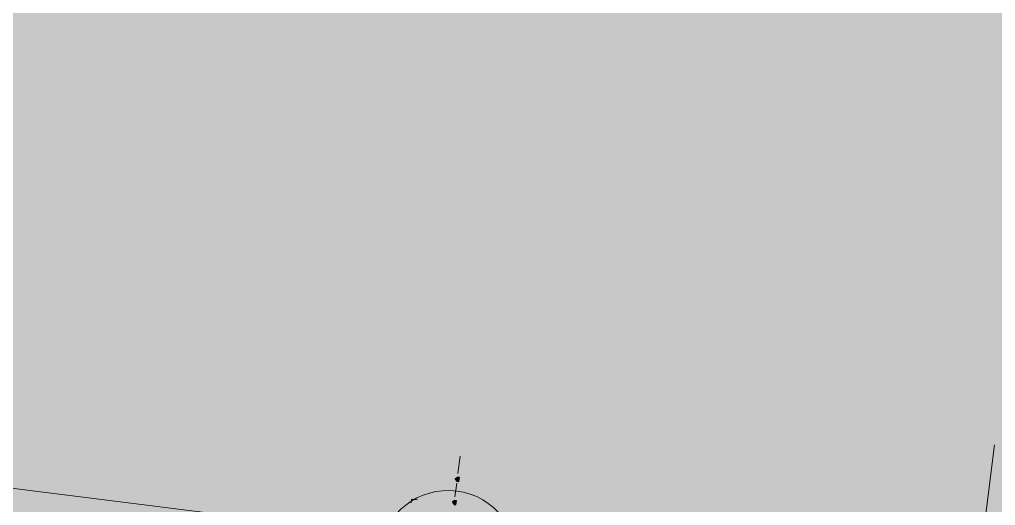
# Model space of a CAD drawing. Header units: metres. Extents: x -4 to 509425, y 7549 to 4732445.
# Drawn here: x 476015.013 to 476019.263, y 4719752.655 to 4719754.773 of the extents above; entities that cross this region are included whole.
import ezdxf

# ---------------------------------------------------------------- set-up
doc = ezdxf.new("R2010")
doc.units = ezdxf.units.M
doc.header["$LTSCALE"] = 0.01
doc.header["$MEASUREMENT"] = 0
doc.layers.get('0').update_dxf_attribs({"lineweight": 0})
doc.layers.add('_SUBESTACIÓN', color=1, linetype='Continuous')
doc.layers.add('SUBESTACION LA VID', color=253, linetype='Continuous')

# ---------------------------------------------------------------- blocks, each defined once
blk = doc.blocks.new('A$Cfff6051d')
at = {"layer": 'SUBESTACION LA VID', "transparency": 33554687}
h = blk.add_hatch(color=256, dxfattribs=at)
h.dxf.hatch_style = 2
h.paths.add_polyline_path([(476016.9274, 4719752.7678), (476016.9285, 4719752.7762), (476016.9201, 4719752.7772), (476016.9106, 4719752.7699), (476016.918, 4719752.7604), (476016.9264, 4719752.7594)])
h = blk.add_hatch(color=256, dxfattribs=at)
h.dxf.hatch_style = 2
h.paths.add_polyline_path([(476016.9274, 4719752.7678), (476016.9285, 4719752.7762), (476016.9201, 4719752.7772), (476016.9106, 4719752.7699), (476016.918, 4719752.7604), (476016.9264, 4719752.7594)])
h = blk.add_hatch(color=256, dxfattribs=at)
h.dxf.hatch_style = 2
h.paths.add_polyline_path([(476016.9148, 4719752.6669), (476016.9158, 4719752.6753), (476016.9074, 4719752.6764), (476016.898, 4719752.6691), (476016.9053, 4719752.6596), (476016.9137, 4719752.6585)])
h = blk.add_hatch(color=256, dxfattribs=at)
h.dxf.hatch_style = 2
h.paths.add_polyline_path([(476016.9148, 4719752.6669), (476016.9158, 4719752.6753), (476016.9074, 4719752.6764), (476016.898, 4719752.6691), (476016.9053, 4719752.6596), (476016.9137, 4719752.6585)])
at = {"layer": 'SUBESTACION LA VID', "lineweight": 15}
for p, q in [((476071.4612, 4719745.6493), (475975.7142, 4719757.6531)), ((476019.2587, 4719752.9192), (476019.1713, 4719752.2219)), ((476016.9317, 4719752.8696), (476016.9222, 4719752.794)), ((476016.9317, 4719752.8696), (476016.9222, 4719752.794)), ((476016.9169, 4719752.752), (476016.9095, 4719752.6932)), ((476016.9169, 4719752.752), (476016.9095, 4719752.6932))]:
    blk.add_line(p, q, dxfattribs=at)
for points in [[(476071.4423, 4719745.4981), (476071.4612, 4719745.6493), (475975.7142, 4719757.6531), (475975.6953, 4719757.5019), (476071.4423, 4719745.4981)], [(476016.7457, 4719752.6796), (476016.7205, 4719752.6828), (476016.7184, 4719752.666)], [(476016.7457, 4719752.6796), (476016.7205, 4719752.6828), (476016.7184, 4719752.666)]]:
    blk.add_lwpolyline(points, dxfattribs=at)
at = {"layer": 'SUBESTACION LA VID'}
for points in [[(476016.9274, 4719752.7678), (476016.9285, 4719752.7762), (476016.9201, 4719752.7772), (476016.9106, 4719752.7699), (476016.918, 4719752.7604), (476016.9264, 4719752.7594)], [(476016.9274, 4719752.7678), (476016.9285, 4719752.7762), (476016.9201, 4719752.7772), (476016.9106, 4719752.7699), (476016.918, 4719752.7604), (476016.9264, 4719752.7594)], [(476016.9148, 4719752.6669), (476016.9158, 4719752.6753), (476016.9074, 4719752.6764), (476016.898, 4719752.6691), (476016.9053, 4719752.6596), (476016.9137, 4719752.6585)], [(476016.9148, 4719752.6669), (476016.9158, 4719752.6753), (476016.9074, 4719752.6764), (476016.898, 4719752.6691), (476016.9053, 4719752.6596), (476016.9137, 4719752.6585)]]:
    blk.add_lwpolyline(points, close=True, dxfattribs=at)
at = {"layer": 'SUBESTACION LA VID', "lineweight": 0}
for points in [[(476016.9274, 4719752.7678), (476016.9285, 4719752.7762), (476016.9201, 4719752.7772), (476016.9106, 4719752.7699), (476016.918, 4719752.7604), (476016.9264, 4719752.7594)], [(476016.9274, 4719752.7678), (476016.9285, 4719752.7762), (476016.9201, 4719752.7772), (476016.9106, 4719752.7699), (476016.918, 4719752.7604), (476016.9264, 4719752.7594)], [(476016.9148, 4719752.6669), (476016.9158, 4719752.6753), (476016.9074, 4719752.6764), (476016.898, 4719752.6691), (476016.9053, 4719752.6596), (476016.9137, 4719752.6585)], [(476016.9148, 4719752.6669), (476016.9158, 4719752.6753), (476016.9074, 4719752.6764), (476016.898, 4719752.6691), (476016.9053, 4719752.6596), (476016.9137, 4719752.6585)]]:
    blk.add_lwpolyline(points, close=True, dxfattribs=at)
at = {"layer": 'SUBESTACION LA VID', "lineweight": 15}
blk.add_open_spline([(476016.5813, 4719752.457), (476016.5607, 4719752.2923), (476016.6774, 4719752.1421), (476016.8421, 4719752.1215), (476017.0068, 4719752.1008), (476017.1571, 4719752.2176), (476017.1777, 4719752.3823), (476017.1984, 4719752.547), (476017.0816, 4719752.6972), (476016.9169, 4719752.7179), (476016.7522, 4719752.7385), (476016.602, 4719752.6217), (476016.5813, 4719752.457)], degree=3, knots=[0, 0, 0, 0, 1, 1, 1, 2, 2, 2, 3, 3, 3, 4, 4, 4, 4], dxfattribs=at)
blk.add_open_spline([(476016.5813, 4719752.457), (476016.5607, 4719752.2923), (476016.6774, 4719752.1421), (476016.8421, 4719752.1215), (476017.0068, 4719752.1008), (476017.1571, 4719752.2176), (476017.1777, 4719752.3823), (476017.1984, 4719752.547), (476017.0816, 4719752.6972), (476016.9169, 4719752.7179), (476016.7522, 4719752.7385), (476016.602, 4719752.6217), (476016.5813, 4719752.457)], degree=3, knots=[0, 0, 0, 0, 1, 1, 1, 2, 2, 2, 3, 3, 3, 4, 4, 4, 4], dxfattribs=at)

msp = doc.modelspace()

# ---------------------------------------------------------------- hatches: boundary and pattern name
at = {"layer": '_SUBESTACIÓN', "transparency": 33554559}
h = msp.add_hatch(color=1, dxfattribs=at)
h.dxf.hatch_style = 1
h.paths.add_polyline_path([(475968.6399, 4719805.825), (476089.9386, 4719790.615), (476078.1686, 4719696.74), (475956.8686, 4719711.9502)])

# ---------------------------------------------------------------- block references
at = {"linetype": 'Continuous'}
msp.add_blockref('A$Cfff6051d', (0, 0), dxfattribs=at)

doc.saveas('drawing.dxf')
